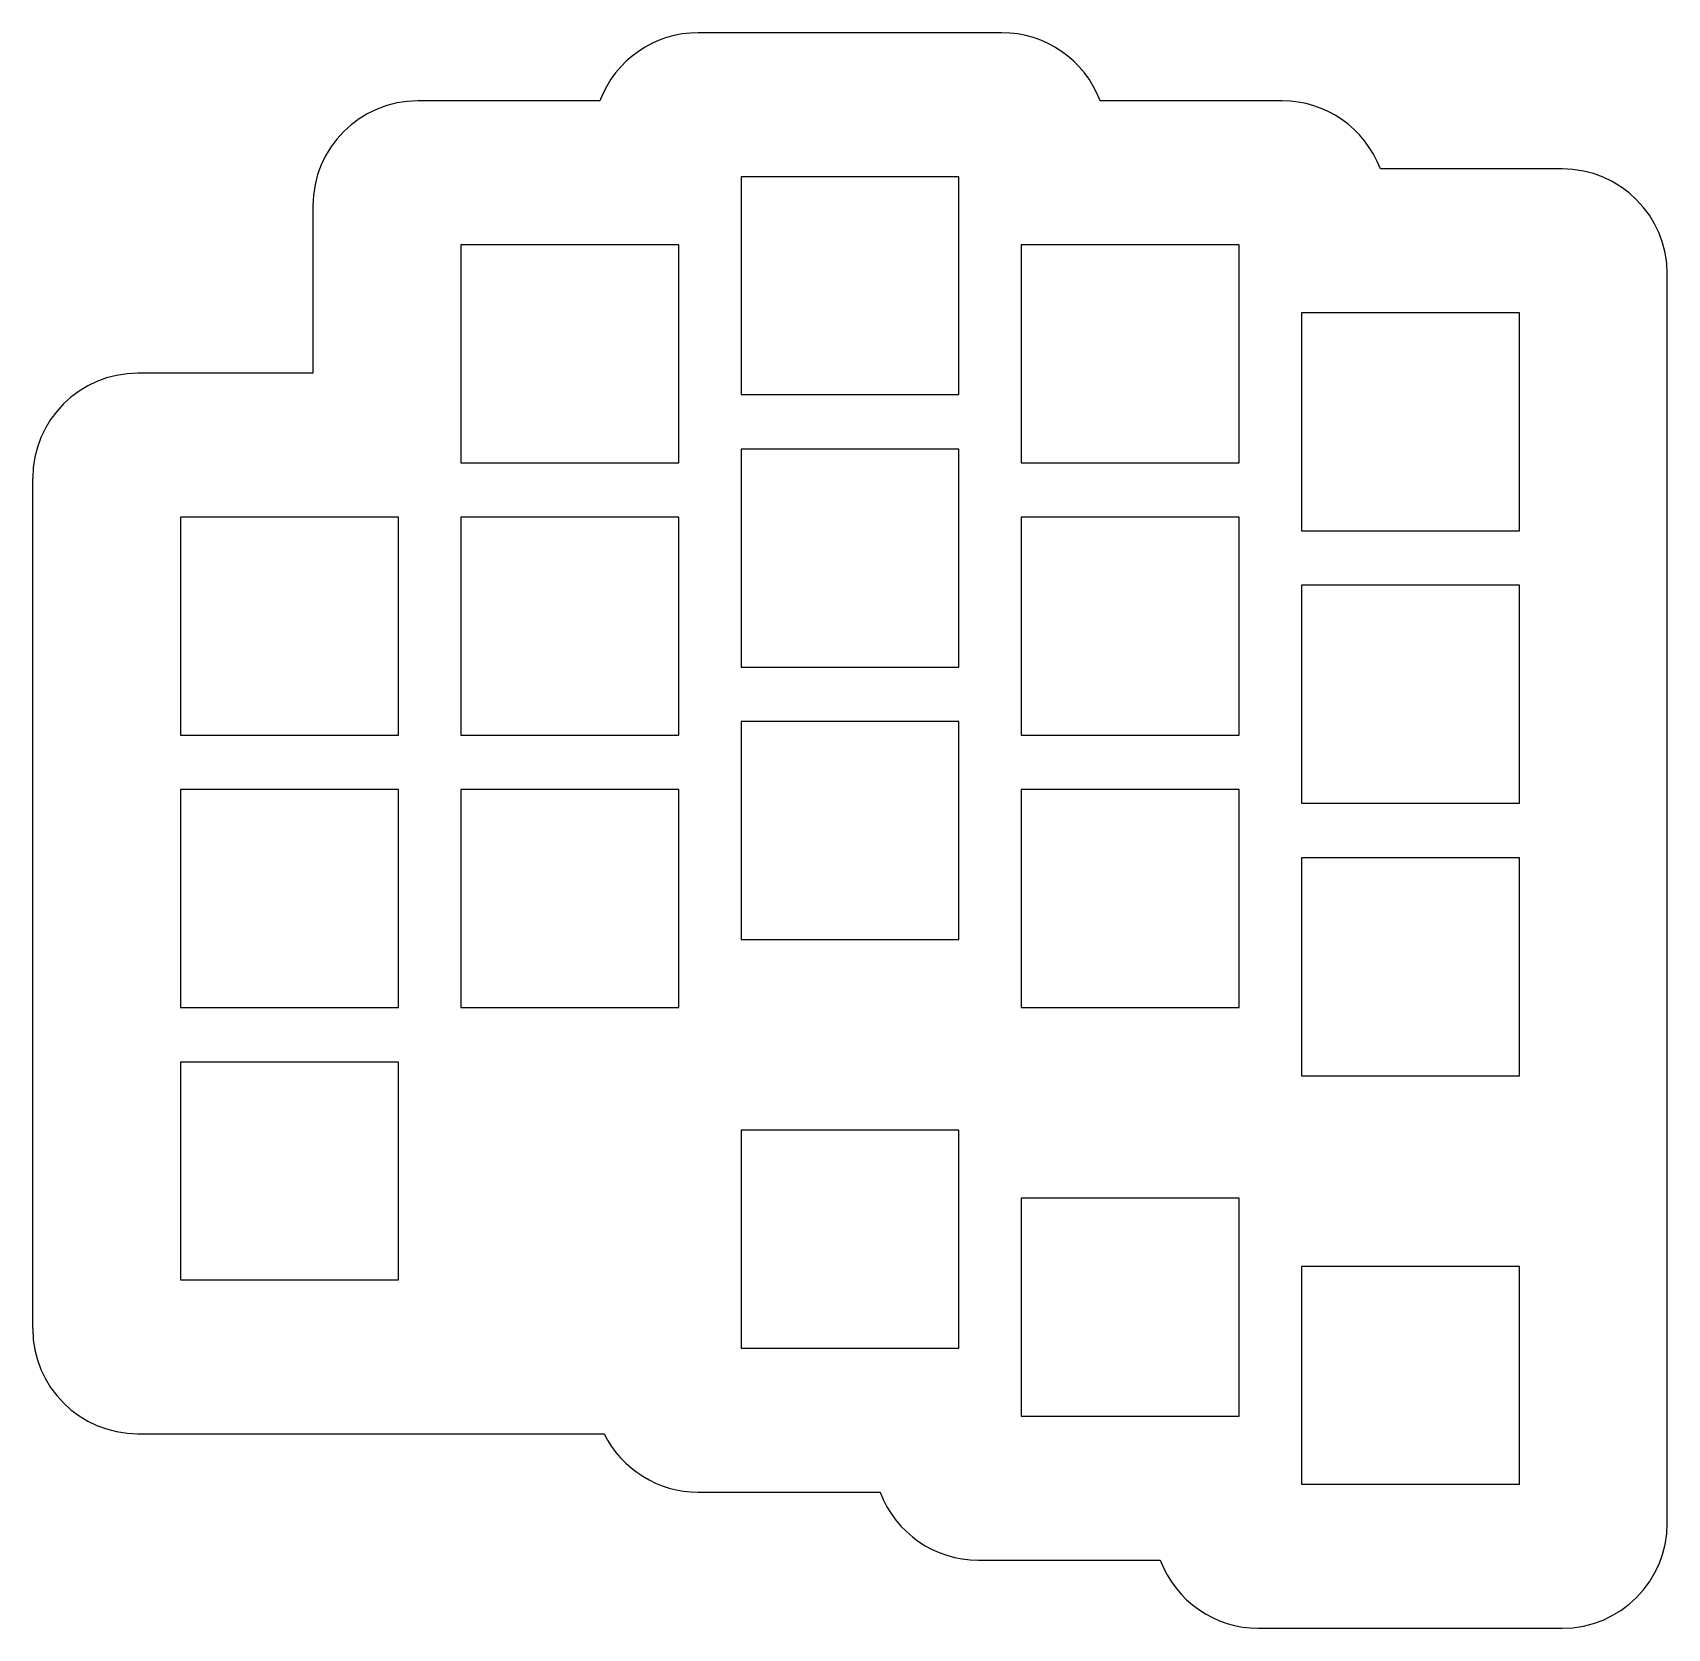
# Model space of a CAD drawing. Header units: millimetres. Extents: x -16 to 88, y -29 to 73.
import ezdxf

# ---------------------------------------------------------------- set-up
doc = ezdxf.new("R2010")
doc.units = ezdxf.units.MM

msp = doc.modelspace()

# ---------------------------------------------------------------- linework, layer by layer
for p, q in [((45.75, 73.125), (26.25, 73.125)), ((19.932, 68.75), (8.25, 68.75)), ((63.75, 68.75), (52.068, 68.75)), ((81.75, 64.375), (70.068, 64.375)), ((43, 63.875), (29, 63.875)), ((29, 63.875), (29, 49.875)), ((43, 49.875), (43, 63.875)), ((1.5, 62), (1.5, 51.25)), ((25, 59.5), (11, 59.5)), ((11, 59.5), (11, 45.5)), ((25, 45.5), (25, 59.5)), ((61, 59.5), (47, 59.5)), ((47, 59.5), (47, 45.5)), ((61, 45.5), (61, 59.5)), ((88.5, -22.625), (88.5, 57.625)), ((79, 55.125), (65, 55.125)), ((65, 55.125), (65, 41.125)), ((79, 41.125), (79, 55.125)), ((1.5, 51.25), (-9.75, 51.25)), ((29, 49.875), (43, 49.875)), ((43, 46.375), (29, 46.375)), ((29, 46.375), (29, 32.375)), ((43, 32.375), (43, 46.375)), ((11, 45.5), (25, 45.5)), ((47, 45.5), (61, 45.5)), ((-16.5, -10.125), (-16.5, 44.5)), ((7, 42), (-7, 42)), ((-7, 42), (-7, 28)), ((7, 28), (7, 42)), ((25, 42), (11, 42)), ((11, 42), (11, 28)), ((25, 28), (25, 42)), ((61, 42), (47, 42)), ((47, 42), (47, 28)), ((61, 28), (61, 42)), ((65, 41.125), (79, 41.125)), ((79, 37.625), (65, 37.625)), ((65, 37.625), (65, 23.625)), ((79, 23.625), (79, 37.625)), ((29, 32.375), (43, 32.375)), ((43, 28.875), (29, 28.875)), ((29, 28.875), (29, 14.875)), ((43, 14.875), (43, 28.875)), ((-7, 28), (7, 28)), ((11, 28), (25, 28)), ((47, 28), (61, 28)), ((7, 24.5), (-7, 24.5)), ((-7, 24.5), (-7, 10.5)), ((7, 10.5), (7, 24.5)), ((25, 24.5), (11, 24.5)), ((11, 24.5), (11, 10.5)), ((25, 10.5), (25, 24.5)), ((61, 24.5), (47, 24.5)), ((47, 24.5), (47, 10.5)), ((61, 10.5), (61, 24.5)), ((65, 23.625), (79, 23.625)), ((79, 20.125), (65, 20.125)), ((65, 20.125), (65, 6.125)), ((79, 6.125), (79, 20.125)), ((29, 14.875), (43, 14.875)), ((-7, 10.5), (7, 10.5)), ((11, 10.5), (25, 10.5)), ((47, 10.5), (61, 10.5)), ((7, 7), (-7, 7)), ((-7, 7), (-7, -7)), ((7, -7), (7, 7)), ((65, 6.125), (79, 6.125)), ((43, 2.625), (29, 2.625)), ((29, 2.625), (29, -11.375)), ((43, -11.375), (43, 2.625)), ((61, -1.75), (47, -1.75)), ((47, -1.75), (47, -15.75)), ((61, -15.75), (61, -1.75)), ((79, -6.125), (65, -6.125)), ((65, -6.125), (65, -20.125)), ((79, -20.125), (79, -6.125)), ((-7, -7), (7, -7)), ((29, -11.375), (43, -11.375)), ((47, -15.75), (61, -15.75)), ((-9.75, -16.875), (20.203, -16.875)), ((26.25, -20.625), (37.932, -20.625)), ((65, -20.125), (79, -20.125)), ((44.25, -25), (55.932, -25)), ((62.25, -29.375), (81.75, -29.375))]:
    msp.add_line(p, q)
for centre, start, end in [((26.25, 66.375), 90, 159.39938), ((45.75, 66.375), 20.60062, 90), ((8.25, 62), 90, 180), ((63.75, 62), 20.60062, 90), ((81.75, 57.625), 0, 90), ((-9.75, 44.5), 90, 180), ((-9.75, -10.125), 180, 270), ((26.25, -13.875), 206.3878, 270), ((44.25, -18.25), 200.60062, 270), ((81.75, -22.625), 270, 0), ((62.25, -22.625), 200.60062, 270)]:
    msp.add_arc(centre, 6.75, start, end)

doc.saveas('drawing.dxf')
